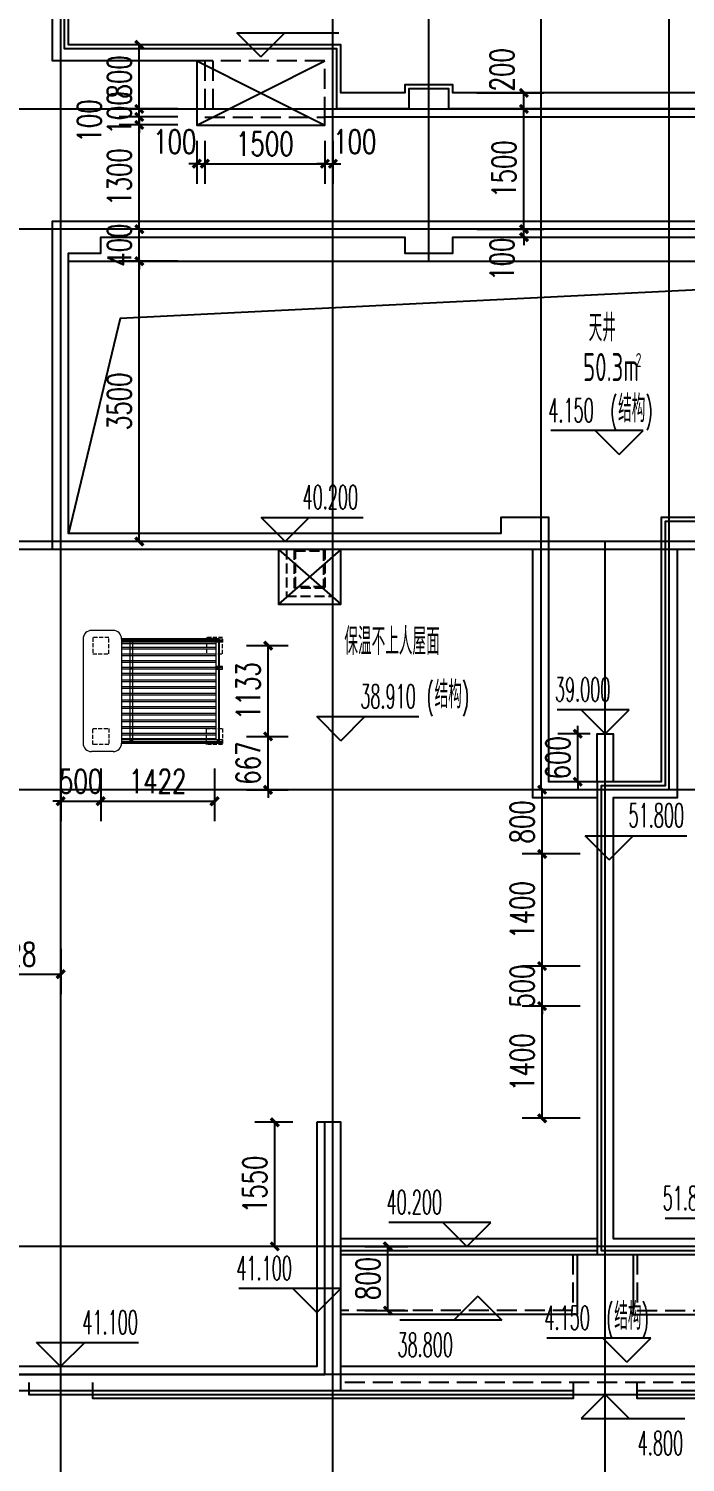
# Model space of a CAD drawing. Extents: x -59851 to 653804, y -249523 to 437614.
# Drawn here: x -41591 to -33388, y -231289 to -213392 of the extents above; entities that cross this region are included whole.
import ezdxf

# ---------------------------------------------------------------- set-up
doc = ezdxf.new("R2010")
doc.units = 0
doc.header["$LTSCALE"] = 1000
doc.header["$MEASUREMENT"] = 0
doc.linetypes.add('DASH', pattern=[0.35, 0.25, -0.1])
for name, color, linetype in [('A-ROOF', 7, 'Continuous'), ('A-外装饰线脚', 7, 'Continuous'), ('A-洞口', 105, 'Continuous'), ('A-烟气道', 105, 'Continuous'), ('A-第三道尺寸线', 105, 'Continuous'), ('DIM_ELEV', 3, 'Continuous'), ('DOTE', 16, 'Continuous'), ('PUB_TEXT', 7, 'Continuous'), ('ys', 154, 'Continuous'), ('太阳能', 252, 'Continuous')]:
    doc.layers.add(name, color=color, linetype=linetype)
doc.styles.add('_TCH_DIM', font='SIMPLEX.shx', dxfattribs={"width": 0.7, "bigfont": 'GBCBIG.shx'})
doc.styles.add('_TCH_DIM_T3', font='SIMPLEX.shx', dxfattribs={"width": 0.705882, "bigfont": 'GBCBIG.shx'})
doc.styles.get("Standard").update_dxf_attribs({"font": 'gbenor.shx', "width": 0.7, "bigfont": 'gbcbig.shx'})
doc.dimstyles.new('_TCH_ARCH&&100', dxfattribs={"dimtxt": 297.5, "dimasz": 100, "dimexe": 250, "dimexo": 300, "dimgap": 100, "dimtad": 1, "dimdec": 0, "dimzin": 0, "dimdsep": 46, "dimtxsty": '_TCH_DIM_T3', "dimblk": 'ARCHTICK', "dimcen": 0.09, "dimclrt": 7, "dimazin": 2, "dimtfac": 1, "dimtdec": 0, "dimtix": 1, "dimtmove": 2, "dimatfit": 3, "dimfxl": 0, "dimtolj": 1, "dimtzin": 0, "dimarcsym": 0})

# ---------------------------------------------------------------- blocks, each defined once
blk = doc.blocks.new('no2wuding0329')
at = {"layer": 'A-ROOF'}
for points in [[(-25564, 24698), (-29214, 24698), (-29214, 24898), (-29814, 24898), (-29814, 21598), (-30614, 21598), (-30614, 15698), (-27214, 15698)], [(-25564, 24648), (-29264, 24648), (-29264, 24848), (-29764, 24848), (-29764, 21548), (-30564, 21548), (-30564, 15748), (-27214, 15748)], [(-25564, 24498), (-29464, 24498), (-29614, 24498), (-29614, 21398), (-30414, 21398), (-30414, 15898), (-27214, 15898)], [(-30164, 15698), (-30164, 14948), (-27214, 14948)]]:
    blk.add_lwpolyline(points, dxfattribs=at)
at = {"layer": 'A-ROOF', "linetype": 'DASH'}
blk.add_lwpolyline([(-30114, 15698), (-30114, 14998), (-27214, 14998)], dxfattribs=at)
at = {"layer": 'A-烟气道'}
for points in [[(-27214, 24498), (-27214, 23818), (-26434, 23818), (-26434, 24498)], [(-27214, 24498), (-26434, 23818)], [(-26434, 24498), (-27214, 23818)]]:
    blk.add_lwpolyline(points, dxfattribs=at)
at = {"layer": 'A-烟气道', "linetype": 'DASH', "ltscale": 0.5}
for points in [[(-27114, 24498), (-27114, 23918), (-26534, 23918), (-26534, 24498)], [(-27014, 24498), (-27014, 24018), (-26634, 24018), (-26634, 24498)]]:
    blk.add_lwpolyline(points, dxfattribs=at)
at = {"layer": 'DIM_ELEV'}
for p, q in [((-27509, 24848), (-28783, 24848)), ((-27809, 24548), (-28109, 24848)), ((-27809, 24548), (-27509, 24848)), ((-30464, 20626), (-30764, 20926)), ((-30764, 20926), (-29490, 20926)), ((-30464, 20626), (-30164, 20926)), ((-27749, 19278), (-28049, 19578)), ((-28049, 19578), (-26775, 19578)), ((-27749, 19278), (-27449, 19578)), ((-28489, 16148), (-29763, 16148)), ((-28789, 15848), (-29089, 16148)), ((-28789, 15848), (-28489, 16148)), ((-28057, 15339), (-29331, 15339)), ((-28357, 15039), (-28657, 15339)), ((-28357, 15039), (-28057, 15339))]:
    blk.add_line(p, q, dxfattribs=at)
at = {"layer": 'PUB_TEXT', "style": '_TCH_DIM'}
for s, height, width, p in [('51.800', 297.5, 0.494118, (-28813, 24953)), ('51.800', 297.5, 0.494118, (-30220, 21031)), ('结构', 337.6, 0.7, (-26577, 19683)), ('50.510', 297.5, 0.494118, (-27505, 19683)), ('(', 298, 0.494118, (-26675, 19683)), (')', 298, 0.494118, (-26233, 19683)), ('51.800', 297.5, 0.494118, (-29793, 16253)), ('50.400', 297.5, 0.494118, (-29361, 15444))]:
    blk.add_text(s, height=height, dxfattribs=dict(at, width=width)).set_placement(p)
at = {"layer": 'PUB_TEXT', "width": 0.7}
blk.add_text('保温不上人屋面', height=337.6, dxfattribs=at).set_placement((-27704, 20349))
blk = doc.blocks.new('no1wuding0329')
at = {"layer": 'A-ROOF'}
for points in [[(-22514, 89598), (-32414, 89598), (-32414, 89698), (-33014, 89698), (-33014, 89598), (-33814, 89598), (-33814, 90198), (-37214, 90198), (-37214, 96098), (-40014, 96098), (-40014, 96198), (-44214, 96198), (-44214, 75098), (-40814, 75098)], [(-22514, 89398), (-32464, 89398), (-32464, 89648), (-32964, 89648), (-32964, 89398), (-33864, 89398), (-33864, 90148), (-37264, 90148), (-37264, 96048), (-40064, 96048), (-40064, 96148), (-44164, 96148), (-44164, 75148), (-40814, 75148)], [(-35614, 89998), (-37414, 89998), (-37414, 95898), (-40214, 95898), (-40214, 95998), (-44014, 95998), (-44014, 75298), (-40814, 75298)], [(-35614, 89998), (-35614, 89198), (-34014, 89198), (-34014, 89298)], [(-22514, 89298), (-32664, 89298), (-32764, 89298), (-34014, 89298)], [(-30614, 80798), (-31414, 80798), (-31414, 83898), (-31614, 83898), (-31614, 83898), (-37414, 83898), (-37414, 87998), (-37014, 87998), (-37014, 87998), (-32814, 87998), (-32814, 87998), (-32614, 87998), (-32614, 87998), (-22514, 87998)], [(-30614, 80998), (-31214, 80998), (-31214, 84298), (-31814, 84298), (-31814, 84098), (-37214, 84098), (-37214, 87598), (-36814, 87598), (-36814, 87798), (-33014, 87798), (-33014, 87598), (-32414, 87598), (-32414, 87798), (-22514, 87798), (-22514, 87798)], [(-37214, 87498), (-22114, 87498)], [(-40614, 76748), (-40614, 73598), (-34014, 73598), (-34014, 76748)], [(-33814, 75298), (-30614, 75298)], [(-33814, 75148), (-30614, 75148)], [(-33814, 75098), (-30614, 75098)], [(-30864, 75098), (-30864, 74348), (-33814, 74348)]]:
    blk.add_lwpolyline(points, dxfattribs=at)
at = {"layer": 'A-ROOF', "linetype": 'DASH'}
for points in [[(-34014, 89298), (-34014, 89998), (-35614, 89998)], [(-35514, 89998), (-35514, 89298), (-34014, 89298)], [(-35414, 89998), (-35414, 89398), (-34014, 89398)], [(-30914, 75098), (-30914, 74398), (-33814, 74398)]]:
    blk.add_lwpolyline(points, dxfattribs=at)
at = {"layer": 'A-ROOF'}
blk.add_lwpolyline([(-34114, 76748), (-34114, 73698), (-40514, 73698), (-40514, 76748), (-40814, 76748), (-40814, 73398), (-33814, 73398), (-33814, 76748)], close=True, dxfattribs=at)
at = {"layer": 'A-洞口'}
blk.add_lwpolyline([(-22114, 87498), (-36570, 86784), (-37214, 84098)], dxfattribs=at)
at = {"layer": 'A-烟气道'}
for points in [[(-34594, 83898), (-34594, 83218), (-33814, 83218), (-33814, 83898)], [(-34594, 83898), (-33814, 83218)], [(-33814, 83898), (-34594, 83218)]]:
    blk.add_lwpolyline(points, dxfattribs=at)
at = {"layer": 'A-烟气道', "linetype": 'DASH', "ltscale": 0.5}
blk.add_lwpolyline([(-34494, 83898), (-34494, 83318), (-33914, 83318), (-33914, 83898)], dxfattribs=at)
for points in [[(-34394, 83898), (-34014, 83898), (-34014, 83418), (-34394, 83418)], [(-34379, 83883), (-34029, 83883), (-34029, 83433), (-34379, 83433)]]:
    blk.add_lwpolyline(points, close=True, dxfattribs=at)
at = {"layer": 'DIM_ELEV'}
for p, q in [((-34814, 90048), (-35114, 90348)), ((-35114, 90348), (-33840, 90348)), ((-34814, 90048), (-34514, 90348)), ((-30038, 85383), (-31192, 85383)), ((-30338, 85083), (-30638, 85383)), ((-30338, 85083), (-30038, 85383)), ((-34508, 83998), (-34808, 84298)), ((-34808, 84298), (-33534, 84298)), ((-34508, 83998), (-34208, 84298)), ((-33815, 81512), (-34115, 81812)), ((-34115, 81812), (-32841, 81812)), ((-33815, 81512), (-33515, 81812)), ((-30214, 81898), (-31110, 81898)), ((-30514, 81598), (-30814, 81898)), ((-30514, 81598), (-30214, 81898)), ((-31939, 75498), (-33213, 75498)), ((-32239, 75198), (-32539, 75498)), ((-32239, 75198), (-31939, 75498)), ((-33814, 74674), (-35088, 74674)), ((-34114, 74374), (-34414, 74674)), ((-34114, 74374), (-33814, 74674)), ((-32103, 74576), (-32403, 74276)), ((-32103, 74576), (-31803, 74276)), ((-31803, 74276), (-33077, 74276)), ((-37314, 73698), (-37614, 73998)), ((-37614, 73998), (-36340, 73998)), ((-37314, 73698), (-37014, 73998))]:
    blk.add_line(p, q, dxfattribs=at)
at = {"layer": 'ys'}
for points in [[(-35614, 89998), (-34014, 89198)], [(-35614, 89198), (-34014, 89998)]]:
    blk.add_lwpolyline(points, dxfattribs=at)
at = {"layer": 'PUB_TEXT', "width": 0.7}
for s, height, p in [('天井', 337.6, (-30718, 86497)), ('50.3m', 350, (-30789, 86001)), ('2', 175, (-30130, 86176)), ('保温不上人屋面', 337.6, (-33770, 82583))]:
    blk.add_text(s, height=height, dxfattribs=at).set_placement(p)
at = {"layer": 'PUB_TEXT', "style": '_TCH_DIM'}
for s, height, width, p in [('4.150', 297.5, 0.494118, (-31222, 85488)), ('(', 298, 0.494118, (-30448, 85488)), ('结构', 337.6, 0.7, (-30350, 85488)), (')', 298, 0.494118, (-30006, 85488)), ('40.200', 297.5, 0.494118, (-34292, 84403)), ('38.910', 297.5, 0.494118, (-33571, 81917)), ('(', 298, 0.494118, (-32741, 81917)), ('结构', 337.6, 0.7, (-32643, 81917)), (')', 298, 0.494118, (-32299, 81917)), ('39.000', 297.5, 0.494118, (-31140, 82003)), ('40.200', 297.5, 0.494118, (-33243, 75603)), ('41.100', 297.5, 0.494118, (-35118, 74779)), ('41.100', 297.5, 0.494118, (-37042, 74103)), ('38.800', 297.5, 0.494118, (-33107, 73821))]:
    blk.add_text(s, height=height, dxfattribs=dict(at, width=width)).set_placement(p)
blk = doc.blocks.new('roofzhouxian')
at = {"layer": 'DOTE'}
for p, q in [((-41192, -309503), (-41192, -279124)), ((-37792, -309503), (-37792, -279124)), ((-36592, -291695), (-36592, -279124)), ((-35192, -298295), (-35192, -279124)), ((-33592, -298295), (-33592, -279124)), ((11694, -289795), (-49367, -289795)), ((-23892, -291295), (-49367, -291295)), ((-7192, -295195), (-49367, -295195)), ((11694, -295295), (-49367, -295295)), ((-34392, -309503), (-34392, -295195)), ((11694, -298295), (-49367, -298295)), ((11694, -303995), (-49367, -303995)), ((11694, -305595), (-49367, -305595))]:
    blk.add_line(p, q, dxfattribs=at)
blk = doc.blocks.new('A$C325959D2')
at = {"layer": '太阳能', "lineweight": 9}
for p, q in [((267, 1368), (267, 1635)), ((1673, 1742), (374, 1742)), ((1780, 1368), (1780, 1635)), ((1673, 1261), (374, 1261)), ((374, 0), (374, 1261)), ((394, 1261), (394, 0)), ((413, 0), (413, 1261)), ((431, 1261), (431, 78)), ((476, 1261), (476, 78)), ((497, 1261), (497, 78)), ((559, 1261), (559, 78)), ((580, 1261), (580, 78)), ((642, 1261), (642, 78)), ((664, 1261), (664, 78)), ((726, 1261), (726, 78)), ((747, 1261), (747, 78)), ((809, 1261), (809, 78)), ((830, 1261), (830, 78)), ((892, 1261), (892, 78)), ((914, 1261), (914, 78)), ((976, 1261), (976, 78)), ((997, 1261), (997, 78)), ((1059, 1261), (1059, 78)), ((1080, 1261), (1080, 78)), ((1142, 1261), (1142, 78)), ((1164, 1261), (1164, 78)), ((1226, 1261), (1226, 78)), ((1247, 1261), (1247, 78)), ((1301, 1261), (1301, 78)), ((1322, 1261), (1322, 78)), ((1384, 1261), (1384, 78)), ((1406, 1261), (1406, 78)), ((1467, 1261), (1467, 78)), ((1489, 1261), (1489, 78)), ((1551, 1261), (1551, 78)), ((1572, 1261), (1572, 78)), ((1616, 1261), (1616, 78)), ((1634, 0), (1634, 1261)), ((1653, 1261), (1653, 0)), ((1673, 0), (1673, 1261)), ((374, 1156), (1673, 1156)), ((374, 1120), (1673, 1120)), ((379, 1139), (409, 1139)), ((1297, 1139), (1327, 1139)), ((1668, 1139), (1638, 1139)), ((374, 0), (413, 0)), ((379, 59), (409, 59)), ((413, 78), (1673, 78)), ((413, 42), (1673, 42)), ((1292, 0), (1292, 78)), ((1292, 0), (1331, 0)), ((1297, 59), (1327, 59)), ((1312, 0), (1312, 78)), ((1331, 0), (1331, 78)), ((1673, 0), (1634, 0)), ((1668, 59), (1638, 59))]:
    blk.add_line(p, q, dxfattribs=at)
at = {"layer": '太阳能'}
for p, q in [((374, 42), (374, 1261)), ((1673, 42), (1673, 1261)), ((374, 42), (1673, 42))]:
    blk.add_line(p, q, dxfattribs=at)
at = {"layer": '太阳能', "color": 9, "linetype": 'DASH', "lineweight": 9, "ltscale": 0.2}
for points in [[(557, 1422), (357, 1422), (357, 1622), (557, 1622)], [(1490, 1422), (1690, 1422), (1690, 1622), (1490, 1622)], [(557, 0), (357, 0), (357, 200), (557, 200)], [(1490, 0), (1690, 0), (1690, 200), (1490, 200)]]:
    blk.add_lwpolyline(points, close=True, dxfattribs=at)
at = {"layer": '太阳能', "lineweight": 9}
for centre in [(394, 1139), (1312, 1139), (1653, 1139), (394, 59), (1312, 59), (1653, 59)]:
    blk.add_circle(centre, 8.68, dxfattribs=at)
for centre, start, end in [((374, 1635), 90, 180), ((1673, 1635), 360, 90), ((374, 1368), 180, 270), ((1673, 1368), 270, 360)]:
    blk.add_arc(centre, 107, start, end, dxfattribs=at)
blk = doc.blocks.new('_ArchTick')
at = {"color": 0, "linetype": 'ByBlock', "const_width": 0.4}
blk.add_lwpolyline([(-0.5, -0.5), (0.5, 0.5)], dxfattribs=at)
blk = doc.blocks.new('*D1010')
at = {"layer": 'A-第三道尺寸线', "color": 0, "lineweight": -2, "transparency": 16777216}
for p, q in [((-38869, -221094), (-38350, -221094)), ((-38600, -222227), (-38600, -221094)), ((-38869, -222227), (-38350, -222227))]:
    blk.add_line(p, q, dxfattribs=at)
at = {"layer": 'Defpoints', "color": 0, "transparency": 16777216}
for p in [(-39169, -221094), (-38600, -221094), (-39169, -222227)]:
    blk.add_point(p, dxfattribs=at)
at = {"layer": 'A-第三道尺寸线', "color": 0, "lineweight": -2, "transparency": 16777216, "xscale": 100, "yscale": 100, "zscale": 100}
for p, rotation in [((-38600, -221094), 90), ((-38600, -222227), 270)]:
    blk.add_blockref('_ArchTick', p, dxfattribs=dict(at, rotation=rotation))
at = {"layer": 'A-第三道尺寸线', "color": 7, "transparency": 16777216, "insert": (-38849, -221661), "char_height": 297.5, "attachment_point": 5, "rotation": 90, "style": '_TCH_DIM_T3'}
blk.add_mtext('\\A1;1133', dxfattribs=at)
blk = doc.blocks.new('*D1011')
at = {"layer": 'A-第三道尺寸线', "color": 0, "lineweight": -2, "transparency": 16777216}
for p, q in [((-38869, -222227), (-38350, -222227)), ((-38600, -222227), (-38600, -222127)), ((-38600, -222894), (-38600, -222227)), ((-38869, -222894), (-38350, -222894)), ((-38600, -222894), (-38600, -222994))]:
    blk.add_line(p, q, dxfattribs=at)
at = {"layer": 'Defpoints', "color": 0, "transparency": 16777216}
for p in [(-39169, -222227), (-38600, -222227), (-39169, -222894)]:
    blk.add_point(p, dxfattribs=at)
at = {"layer": 'A-第三道尺寸线', "color": 0, "lineweight": -2, "transparency": 16777216, "xscale": 100, "yscale": 100, "zscale": 100}
for p, rotation in [((-38600, -222227), 270), ((-38600, -222894), 90)]:
    blk.add_blockref('_ArchTick', p, dxfattribs=dict(at, rotation=rotation))
at = {"layer": 'A-第三道尺寸线', "color": 7, "transparency": 16777216, "insert": (-38849, -222561), "char_height": 297.5, "attachment_point": 5, "rotation": 90, "style": '_TCH_DIM_T3'}
blk.add_mtext('\\A1;667', dxfattribs=at)
blk = doc.blocks.new('*D1012')
at = {"layer": 'A-第三道尺寸线', "color": 0, "lineweight": -2, "transparency": 16777216}
for p, q in [((-41191, -222627), (-41191, -223286)), ((-40691, -222627), (-40691, -223286)), ((-41191, -223036), (-41291, -223036)), ((-41191, -223036), (-40691, -223036)), ((-40691, -223036), (-40591, -223036))]:
    blk.add_line(p, q, dxfattribs=at)
at = {"layer": 'Defpoints', "color": 0, "transparency": 16777216}
for p in [(-41191, -222327), (-40691, -222327), (-40691, -223036)]:
    blk.add_point(p, dxfattribs=at)
at = {"layer": 'A-第三道尺寸线', "color": 0, "lineweight": -2, "transparency": 16777216, "xscale": 100, "yscale": 100, "zscale": 100}
blk.add_blockref('_ArchTick', (-41191, -223036), dxfattribs=at)
at = {"layer": 'A-第三道尺寸线', "color": 0, "lineweight": -2, "transparency": 16777216, "xscale": 100, "yscale": 100, "zscale": 100, "rotation": 180}
blk.add_blockref('_ArchTick', (-40691, -223036), dxfattribs=at)
at = {"layer": 'A-第三道尺寸线', "color": 7, "transparency": 16777216, "insert": (-40941, -222787), "char_height": 297.5, "attachment_point": 5, "style": '_TCH_DIM_T3'}
blk.add_mtext('\\A1;500', dxfattribs=at)
blk = doc.blocks.new('*D1013')
at = {"layer": 'A-第三道尺寸线', "color": 0, "lineweight": -2, "transparency": 16777216}
for p, q in [((-40691, -222627), (-40691, -223286)), ((-39269, -222627), (-39269, -223286)), ((-40691, -223036), (-39269, -223036))]:
    blk.add_line(p, q, dxfattribs=at)
at = {"layer": 'Defpoints', "color": 0, "transparency": 16777216}
for p in [(-40691, -222327), (-39269, -222327), (-39269, -223036)]:
    blk.add_point(p, dxfattribs=at)
at = {"layer": 'A-第三道尺寸线', "color": 0, "lineweight": -2, "transparency": 16777216, "xscale": 100, "yscale": 100, "zscale": 100, "rotation": 180}
blk.add_blockref('_ArchTick', (-40691, -223036), dxfattribs=at)
at = {"layer": 'A-第三道尺寸线', "color": 0, "lineweight": -2, "transparency": 16777216, "xscale": 100, "yscale": 100, "zscale": 100}
blk.add_blockref('_ArchTick', (-39269, -223036), dxfattribs=at)
at = {"layer": 'A-第三道尺寸线', "color": 7, "transparency": 16777216, "insert": (-39980, -222787), "char_height": 297.5, "attachment_point": 5, "style": '_TCH_DIM_T3'}
blk.add_mtext('\\A1;1422', dxfattribs=at)
blk = doc.blocks.new('*D1018')
at = {"layer": 'A-第三道尺寸线', "color": 0, "lineweight": -2, "transparency": 16777216}
for p, q in [((-42519, -224877), (-42519, -225446)), ((-41191, -224877), (-41191, -225446)), ((-42519, -225196), (-41191, -225196))]:
    blk.add_line(p, q, dxfattribs=at)
at = {"layer": 'Defpoints', "color": 0, "transparency": 16777216}
for p in [(-42519, -224577), (-41191, -224577), (-41191, -225196)]:
    blk.add_point(p, dxfattribs=at)
at = {"layer": 'A-第三道尺寸线', "color": 0, "lineweight": -2, "transparency": 16777216, "xscale": 100, "yscale": 100, "zscale": 100, "rotation": 180}
blk.add_blockref('_ArchTick', (-42519, -225196), dxfattribs=at)
at = {"layer": 'A-第三道尺寸线', "color": 0, "lineweight": -2, "transparency": 16777216, "xscale": 100, "yscale": 100, "zscale": 100}
blk.add_blockref('_ArchTick', (-41191, -225196), dxfattribs=at)
at = {"layer": 'A-第三道尺寸线', "color": 7, "transparency": 16777216, "insert": (-41855, -224947), "char_height": 297.5, "attachment_point": 5, "style": '_TCH_DIM_T3'}
blk.add_mtext('\\A1;1328', dxfattribs=at)
blk = doc.blocks.new('*D1284')
at = {"layer": 'A-第三道尺寸线', "color": 0, "lineweight": -2, "transparency": 16777216}
for p, q in [((-39491, -214794), (-39491, -215328)), ((-39391, -214794), (-39391, -215328)), ((-39491, -215078), (-39591, -215078)), ((-39491, -215078), (-39391, -215078)), ((-39391, -215078), (-39291, -215078))]:
    blk.add_line(p, q, dxfattribs=at)
at = {"layer": 'Defpoints', "color": 0, "transparency": 16777216}
for p in [(-39491, -214494), (-39391, -214494), (-39391, -215078)]:
    blk.add_point(p, dxfattribs=at)
at = {"layer": 'A-第三道尺寸线', "color": 0, "lineweight": -2, "transparency": 16777216, "xscale": 100, "yscale": 100, "zscale": 100}
blk.add_blockref('_ArchTick', (-39491, -215078), dxfattribs=at)
at = {"layer": 'A-第三道尺寸线', "color": 0, "lineweight": -2, "transparency": 16777216, "xscale": 100, "yscale": 100, "zscale": 100, "rotation": 180}
blk.add_blockref('_ArchTick', (-39391, -215078), dxfattribs=at)
at = {"layer": 'A-第三道尺寸线', "color": 7, "transparency": 16777216, "insert": (-39766, -214803), "char_height": 297.5, "attachment_point": 5, "style": '_TCH_DIM_T3'}
blk.add_mtext('\\A1;100', dxfattribs=at)
blk = doc.blocks.new('*D1285')
at = {"layer": 'A-第三道尺寸线', "color": 0, "lineweight": -2, "transparency": 16777216}
for p, q in [((-39391, -214794), (-39391, -215328)), ((-37891, -214794), (-37891, -215328)), ((-39391, -215078), (-37891, -215078))]:
    blk.add_line(p, q, dxfattribs=at)
at = {"layer": 'Defpoints', "color": 0, "transparency": 16777216}
for p in [(-39391, -214494), (-37891, -214494), (-37891, -215078)]:
    blk.add_point(p, dxfattribs=at)
at = {"layer": 'A-第三道尺寸线', "color": 0, "lineweight": -2, "transparency": 16777216, "xscale": 100, "yscale": 100, "zscale": 100, "rotation": 180}
blk.add_blockref('_ArchTick', (-39391, -215078), dxfattribs=at)
at = {"layer": 'A-第三道尺寸线', "color": 0, "lineweight": -2, "transparency": 16777216, "xscale": 100, "yscale": 100, "zscale": 100}
blk.add_blockref('_ArchTick', (-37891, -215078), dxfattribs=at)
at = {"layer": 'A-第三道尺寸线', "color": 7, "transparency": 16777216, "insert": (-38641, -214829), "char_height": 297.5, "attachment_point": 5, "style": '_TCH_DIM_T3'}
blk.add_mtext('\\A1;1500', dxfattribs=at)
blk = doc.blocks.new('*D1286')
at = {"layer": 'A-第三道尺寸线', "color": 0, "lineweight": -2, "transparency": 16777216}
for p, q in [((-37891, -214794), (-37891, -215328)), ((-37791, -214794), (-37791, -215328)), ((-37891, -215078), (-37991, -215078)), ((-37891, -215078), (-37791, -215078)), ((-37791, -215078), (-37691, -215078))]:
    blk.add_line(p, q, dxfattribs=at)
at = {"layer": 'Defpoints', "color": 0, "transparency": 16777216}
for p in [(-37891, -214494), (-37791, -214494), (-37791, -215078)]:
    blk.add_point(p, dxfattribs=at)
at = {"layer": 'A-第三道尺寸线', "color": 0, "lineweight": -2, "transparency": 16777216, "xscale": 100, "yscale": 100, "zscale": 100}
blk.add_blockref('_ArchTick', (-37891, -215078), dxfattribs=at)
at = {"layer": 'A-第三道尺寸线', "color": 0, "lineweight": -2, "transparency": 16777216, "xscale": 100, "yscale": 100, "zscale": 100, "rotation": 180}
blk.add_blockref('_ArchTick', (-37791, -215078), dxfattribs=at)
at = {"layer": 'A-第三道尺寸线', "color": 7, "transparency": 16777216, "insert": (-37516, -214803), "char_height": 297.5, "attachment_point": 5, "style": '_TCH_DIM_T3'}
blk.add_mtext('\\A1;100', dxfattribs=at)
blk = doc.blocks.new('*D1295')
at = {"layer": 'A-第三道尺寸线', "color": 0, "lineweight": -2, "transparency": 16777216}
for p, q in [((-37391, -228594), (-36854, -228594)), ((-37104, -229394), (-37104, -228594)), ((-37391, -229394), (-36854, -229394))]:
    blk.add_line(p, q, dxfattribs=at)
at = {"layer": 'Defpoints', "color": 0, "transparency": 16777216}
for p in [(-37691, -228594), (-37104, -228594), (-37691, -229394)]:
    blk.add_point(p, dxfattribs=at)
at = {"layer": 'A-第三道尺寸线', "color": 0, "lineweight": -2, "transparency": 16777216, "xscale": 100, "yscale": 100, "zscale": 100}
for p, rotation in [((-37104, -228594), 90), ((-37104, -229394), 270)]:
    blk.add_blockref('_ArchTick', p, dxfattribs=dict(at, rotation=rotation))
at = {"layer": 'A-第三道尺寸线', "color": 7, "transparency": 16777216, "insert": (-37353, -228994), "char_height": 297.5, "attachment_point": 5, "rotation": 90, "style": '_TCH_DIM_T3'}
blk.add_mtext('\\A1;800', dxfattribs=at)
blk = doc.blocks.new('*D1305')
at = {"layer": 'A-第三道尺寸线', "color": 0, "lineweight": -2, "transparency": 16777216}
for p, q in [((-34731, -222194), (-34731, -222094)), ((-34576, -222194), (-34981, -222194)), ((-34731, -222794), (-34731, -222194)), ((-34576, -222794), (-34981, -222794)), ((-34731, -222794), (-34731, -222894))]:
    blk.add_line(p, q, dxfattribs=at)
at = {"layer": 'Defpoints', "color": 0, "transparency": 16777216}
for p in [(-34731, -222194), (-34276, -222194), (-34276, -222794)]:
    blk.add_point(p, dxfattribs=at)
at = {"layer": 'A-第三道尺寸线', "color": 0, "lineweight": -2, "transparency": 16777216, "xscale": 100, "yscale": 100, "zscale": 100}
for p, rotation in [((-34731, -222194), 270), ((-34731, -222794), 90)]:
    blk.add_blockref('_ArchTick', p, dxfattribs=dict(at, rotation=rotation))
at = {"layer": 'A-第三道尺寸线', "color": 7, "transparency": 16777216, "insert": (-34980, -222494), "char_height": 297.5, "attachment_point": 5, "rotation": 90, "style": '_TCH_DIM_T3'}
blk.add_mtext('\\A1;600', dxfattribs=at)
blk = doc.blocks.new('*D1307')
at = {"layer": 'A-第三道尺寸线', "color": 0, "lineweight": -2, "transparency": 16777216}
for p, q in [((-35991, -214194), (-35154, -214194)), ((-35404, -214394), (-35404, -214194)), ((-35991, -214394), (-35154, -214394))]:
    blk.add_line(p, q, dxfattribs=at)
at = {"layer": 'Defpoints', "color": 0, "transparency": 16777216}
for p in [(-36291, -214194), (-35404, -214194), (-36291, -214394)]:
    blk.add_point(p, dxfattribs=at)
at = {"layer": 'A-第三道尺寸线', "color": 0, "lineweight": -2, "transparency": 16777216, "xscale": 100, "yscale": 100, "zscale": 100}
for p, rotation in [((-35404, -214194), 90), ((-35404, -214394), 270)]:
    blk.add_blockref('_ArchTick', p, dxfattribs=dict(at, rotation=rotation))
at = {"layer": 'A-第三道尺寸线', "color": 7, "transparency": 16777216, "insert": (-35679, -213905), "char_height": 297.5, "attachment_point": 5, "rotation": 90, "style": '_TCH_DIM_T3'}
blk.add_mtext('\\A1;200', dxfattribs=at)
blk = doc.blocks.new('*D1308')
at = {"layer": 'A-第三道尺寸线', "color": 0, "lineweight": -2, "transparency": 16777216}
for p, q in [((-35991, -214394), (-35154, -214394)), ((-35404, -215894), (-35404, -214394)), ((-35991, -215894), (-35154, -215894))]:
    blk.add_line(p, q, dxfattribs=at)
at = {"layer": 'Defpoints', "color": 0, "transparency": 16777216}
for p in [(-36291, -214394), (-35404, -214394), (-36291, -215894)]:
    blk.add_point(p, dxfattribs=at)
at = {"layer": 'A-第三道尺寸线', "color": 0, "lineweight": -2, "transparency": 16777216, "xscale": 100, "yscale": 100, "zscale": 100}
for p, rotation in [((-35404, -214394), 90), ((-35404, -215894), 270)]:
    blk.add_blockref('_ArchTick', p, dxfattribs=dict(at, rotation=rotation))
at = {"layer": 'A-第三道尺寸线', "color": 7, "transparency": 16777216, "insert": (-35653, -215144), "char_height": 297.5, "attachment_point": 5, "rotation": 90, "style": '_TCH_DIM_T3'}
blk.add_mtext('\\A1;1500', dxfattribs=at)
blk = doc.blocks.new('*D1309')
at = {"layer": 'A-第三道尺寸线', "color": 0, "lineweight": -2, "transparency": 16777216}
for p, q in [((-35404, -215894), (-35404, -215794)), ((-35991, -215894), (-35154, -215894)), ((-35991, -215994), (-35154, -215994)), ((-35404, -215994), (-35404, -215894)), ((-35404, -215994), (-35404, -216094))]:
    blk.add_line(p, q, dxfattribs=at)
at = {"layer": 'Defpoints', "color": 0, "transparency": 16777216}
for p in [(-36291, -215894), (-36291, -215994), (-35404, -215894)]:
    blk.add_point(p, dxfattribs=at)
at = {"layer": 'A-第三道尺寸线', "color": 0, "lineweight": -2, "transparency": 16777216, "xscale": 100, "yscale": 100, "zscale": 100}
for p, rotation in [((-35404, -215894), 270), ((-35404, -215994), 90)]:
    blk.add_blockref('_ArchTick', p, dxfattribs=dict(at, rotation=rotation))
at = {"layer": 'A-第三道尺寸线', "color": 7, "transparency": 16777216, "insert": (-35679, -216269), "char_height": 297.5, "attachment_point": 5, "rotation": 90, "style": '_TCH_DIM_T3'}
blk.add_mtext('\\A1;100', dxfattribs=at)
blk = doc.blocks.new('*D1312')
at = {"layer": 'A-第三道尺寸线', "color": 0, "lineweight": -2, "transparency": 16777216}
for p, q in [((-39728, -213594), (-40459, -213594)), ((-40209, -214394), (-40209, -213594)), ((-39728, -214394), (-40459, -214394))]:
    blk.add_line(p, q, dxfattribs=at)
at = {"layer": 'Defpoints', "color": 0, "transparency": 16777216}
for p in [(-40209, -213594), (-39428, -213594), (-39428, -214394)]:
    blk.add_point(p, dxfattribs=at)
at = {"layer": 'A-第三道尺寸线', "color": 0, "lineweight": -2, "transparency": 16777216, "xscale": 100, "yscale": 100, "zscale": 100}
for p, rotation in [((-40209, -213594), 90), ((-40209, -214394), 270)]:
    blk.add_blockref('_ArchTick', p, dxfattribs=dict(at, rotation=rotation))
at = {"layer": 'A-第三道尺寸线', "color": 7, "transparency": 16777216, "insert": (-40458, -213994), "char_height": 297.5, "attachment_point": 5, "rotation": 90, "style": '_TCH_DIM_T3'}
blk.add_mtext('\\A1;800', dxfattribs=at)
blk = doc.blocks.new('*D1313')
at = {"layer": 'A-第三道尺寸线', "color": 0, "lineweight": -2, "transparency": 16777216}
for p, q in [((-39728, -214394), (-40459, -214394)), ((-40209, -214394), (-40209, -214294)), ((-40209, -214494), (-40209, -214394)), ((-39728, -214494), (-40459, -214494)), ((-40209, -214494), (-40209, -214594))]:
    blk.add_line(p, q, dxfattribs=at)
at = {"layer": 'Defpoints', "color": 0, "transparency": 16777216}
for p in [(-40209, -214394), (-39428, -214394), (-39428, -214494)]:
    blk.add_point(p, dxfattribs=at)
at = {"layer": 'A-第三道尺寸线', "color": 0, "lineweight": -2, "transparency": 16777216, "xscale": 100, "yscale": 100, "zscale": 100}
for p, rotation in [((-40209, -214394), 270), ((-40209, -214494), 90)]:
    blk.add_blockref('_ArchTick', p, dxfattribs=dict(at, rotation=rotation))
at = {"layer": 'A-第三道尺寸线', "color": 7, "transparency": 16777216, "insert": (-40458, -214444), "char_height": 297.5, "attachment_point": 5, "rotation": 90, "style": '_TCH_DIM_T3'}
blk.add_mtext('\\A1;100', dxfattribs=at)
blk = doc.blocks.new('*D1314')
at = {"layer": 'A-第三道尺寸线', "color": 0, "lineweight": -2, "transparency": 16777216}
for p, q in [((-40209, -214494), (-40209, -214394)), ((-39728, -214494), (-40459, -214494)), ((-40209, -214594), (-40209, -214494)), ((-39728, -214594), (-40459, -214594)), ((-40209, -214594), (-40209, -214694))]:
    blk.add_line(p, q, dxfattribs=at)
at = {"layer": 'Defpoints', "color": 0, "transparency": 16777216}
for p in [(-40209, -214494), (-39428, -214494), (-39428, -214594)]:
    blk.add_point(p, dxfattribs=at)
at = {"layer": 'A-第三道尺寸线', "color": 0, "lineweight": -2, "transparency": 16777216, "xscale": 100, "yscale": 100, "zscale": 100}
for p, rotation in [((-40209, -214494), 270), ((-40209, -214594), 90)]:
    blk.add_blockref('_ArchTick', p, dxfattribs=dict(at, rotation=rotation))
at = {"layer": 'A-第三道尺寸线', "color": 7, "transparency": 16777216, "insert": (-40834, -214544), "char_height": 297.5, "attachment_point": 5, "rotation": 90, "style": '_TCH_DIM_T3'}
blk.add_mtext('\\A1;100', dxfattribs=at)
blk = doc.blocks.new('*D1315')
at = {"layer": 'A-第三道尺寸线', "color": 0, "lineweight": -2, "transparency": 16777216}
for p, q in [((-39728, -214594), (-40459, -214594)), ((-40209, -215894), (-40209, -214594)), ((-39728, -215894), (-40459, -215894))]:
    blk.add_line(p, q, dxfattribs=at)
at = {"layer": 'Defpoints', "color": 0, "transparency": 16777216}
for p in [(-40209, -214594), (-39428, -214594), (-39428, -215894)]:
    blk.add_point(p, dxfattribs=at)
at = {"layer": 'A-第三道尺寸线', "color": 0, "lineweight": -2, "transparency": 16777216, "xscale": 100, "yscale": 100, "zscale": 100}
for p, rotation in [((-40209, -214594), 90), ((-40209, -215894), 270)]:
    blk.add_blockref('_ArchTick', p, dxfattribs=dict(at, rotation=rotation))
at = {"layer": 'A-第三道尺寸线', "color": 7, "transparency": 16777216, "insert": (-40458, -215244), "char_height": 297.5, "attachment_point": 5, "rotation": 90, "style": '_TCH_DIM_T3'}
blk.add_mtext('\\A1;1300', dxfattribs=at)
blk = doc.blocks.new('*D1316')
at = {"layer": 'A-第三道尺寸线', "color": 0, "lineweight": -2, "transparency": 16777216}
for p, q in [((-40209, -215894), (-40209, -215794)), ((-39728, -215894), (-40459, -215894)), ((-40209, -216294), (-40209, -215894)), ((-39728, -216294), (-40459, -216294)), ((-40209, -216294), (-40209, -216394))]:
    blk.add_line(p, q, dxfattribs=at)
at = {"layer": 'Defpoints', "color": 0, "transparency": 16777216}
for p in [(-40209, -215894), (-39428, -215894), (-39428, -216294)]:
    blk.add_point(p, dxfattribs=at)
at = {"layer": 'A-第三道尺寸线', "color": 0, "lineweight": -2, "transparency": 16777216, "xscale": 100, "yscale": 100, "zscale": 100}
for p, rotation in [((-40209, -215894), 270), ((-40209, -216294), 90)]:
    blk.add_blockref('_ArchTick', p, dxfattribs=dict(at, rotation=rotation))
at = {"layer": 'A-第三道尺寸线', "color": 7, "transparency": 16777216, "insert": (-40458, -216094), "char_height": 297.5, "attachment_point": 5, "rotation": 90, "style": '_TCH_DIM_T3'}
blk.add_mtext('\\A1;400', dxfattribs=at)
blk = doc.blocks.new('*D1317')
at = {"layer": 'A-第三道尺寸线', "color": 0, "lineweight": -2, "transparency": 16777216}
for p, q in [((-39728, -216294), (-40459, -216294)), ((-40209, -219794), (-40209, -216294)), ((-39728, -219794), (-40459, -219794))]:
    blk.add_line(p, q, dxfattribs=at)
at = {"layer": 'Defpoints', "color": 0, "transparency": 16777216}
for p in [(-40209, -216294), (-39428, -216294), (-39428, -219794)]:
    blk.add_point(p, dxfattribs=at)
at = {"layer": 'A-第三道尺寸线', "color": 0, "lineweight": -2, "transparency": 16777216, "xscale": 100, "yscale": 100, "zscale": 100}
for p, rotation in [((-40209, -216294), 90), ((-40209, -219794), 270)]:
    blk.add_blockref('_ArchTick', p, dxfattribs=dict(at, rotation=rotation))
at = {"layer": 'A-第三道尺寸线', "color": 7, "transparency": 16777216, "insert": (-40458, -218044), "char_height": 297.5, "attachment_point": 5, "rotation": 90, "style": '_TCH_DIM_T3'}
blk.add_mtext('\\A1;3500', dxfattribs=at)
blk = doc.blocks.new('*D1483')
at = {"layer": 'A-第三道尺寸线', "color": 0, "lineweight": -2, "transparency": 16777216}
for p, q in [((-38291, -227044), (-38766, -227044)), ((-38516, -228594), (-38516, -227044)), ((-38291, -228594), (-38766, -228594))]:
    blk.add_line(p, q, dxfattribs=at)
at = {"layer": 'Defpoints', "color": 0, "transparency": 16777216}
for p in [(-38516, -227044), (-37991, -227044), (-37991, -228594)]:
    blk.add_point(p, dxfattribs=at)
at = {"layer": 'A-第三道尺寸线', "color": 0, "lineweight": -2, "transparency": 16777216, "xscale": 100, "yscale": 100, "zscale": 100}
for p, rotation in [((-38516, -227044), 90), ((-38516, -228594), 270)]:
    blk.add_blockref('_ArchTick', p, dxfattribs=dict(at, rotation=rotation))
at = {"layer": 'A-第三道尺寸线', "color": 7, "transparency": 16777216, "insert": (-38765, -227819), "char_height": 297.5, "attachment_point": 5, "rotation": 90, "style": '_TCH_DIM_T3'}
blk.add_mtext('\\A1;1550', dxfattribs=at)
blk = doc.blocks.new('*D1509')
at = {"layer": 'A-第三道尺寸线', "color": 0, "lineweight": -2, "transparency": 16777216}
for p, q in [((-34702, -222894), (-35427, -222894)), ((-35177, -223694), (-35177, -222894)), ((-34702, -223694), (-35427, -223694))]:
    blk.add_line(p, q, dxfattribs=at)
at = {"layer": 'Defpoints', "color": 0, "transparency": 16777216}
for p in [(-35177, -222894), (-34402, -222894), (-34402, -223694)]:
    blk.add_point(p, dxfattribs=at)
at = {"layer": 'A-第三道尺寸线', "color": 0, "lineweight": -2, "transparency": 16777216, "xscale": 100, "yscale": 100, "zscale": 100}
for p, rotation in [((-35177, -222894), 90), ((-35177, -223694), 270)]:
    blk.add_blockref('_ArchTick', p, dxfattribs=dict(at, rotation=rotation))
at = {"layer": 'A-第三道尺寸线', "color": 7, "transparency": 16777216, "insert": (-35426, -223294), "char_height": 297.5, "attachment_point": 5, "rotation": 90, "style": '_TCH_DIM_T3'}
blk.add_mtext('\\A1;800', dxfattribs=at)
blk = doc.blocks.new('*D1510')
at = {"layer": 'A-第三道尺寸线', "color": 0, "lineweight": -2, "transparency": 16777216}
for p, q in [((-34702, -223694), (-35427, -223694)), ((-35177, -225094), (-35177, -223694)), ((-34702, -225094), (-35427, -225094))]:
    blk.add_line(p, q, dxfattribs=at)
at = {"layer": 'Defpoints', "color": 0, "transparency": 16777216}
for p in [(-35177, -223694), (-34402, -223694), (-34402, -225094)]:
    blk.add_point(p, dxfattribs=at)
at = {"layer": 'A-第三道尺寸线', "color": 0, "lineweight": -2, "transparency": 16777216, "xscale": 100, "yscale": 100, "zscale": 100}
for p, rotation in [((-35177, -223694), 90), ((-35177, -225094), 270)]:
    blk.add_blockref('_ArchTick', p, dxfattribs=dict(at, rotation=rotation))
at = {"layer": 'A-第三道尺寸线', "color": 7, "transparency": 16777216, "insert": (-35426, -224394), "char_height": 297.5, "attachment_point": 5, "rotation": 90, "style": '_TCH_DIM_T3'}
blk.add_mtext('\\A1;1400', dxfattribs=at)
blk = doc.blocks.new('*D1511')
at = {"layer": 'A-第三道尺寸线', "color": 0, "lineweight": -2, "transparency": 16777216}
for p, q in [((-34702, -225094), (-35427, -225094)), ((-35177, -225094), (-35177, -224994)), ((-35177, -225594), (-35177, -225094)), ((-34702, -225594), (-35427, -225594)), ((-35177, -225594), (-35177, -225694))]:
    blk.add_line(p, q, dxfattribs=at)
at = {"layer": 'Defpoints', "color": 0, "transparency": 16777216}
for p in [(-35177, -225094), (-34402, -225094), (-34402, -225594)]:
    blk.add_point(p, dxfattribs=at)
at = {"layer": 'A-第三道尺寸线', "color": 0, "lineweight": -2, "transparency": 16777216, "xscale": 100, "yscale": 100, "zscale": 100}
for p, rotation in [((-35177, -225094), 270), ((-35177, -225594), 90)]:
    blk.add_blockref('_ArchTick', p, dxfattribs=dict(at, rotation=rotation))
at = {"layer": 'A-第三道尺寸线', "color": 7, "transparency": 16777216, "insert": (-35426, -225344), "char_height": 297.5, "attachment_point": 5, "rotation": 90, "style": '_TCH_DIM_T3'}
blk.add_mtext('\\A1;500', dxfattribs=at)
blk = doc.blocks.new('*D1512')
at = {"layer": 'A-第三道尺寸线', "color": 0, "lineweight": -2, "transparency": 16777216}
for p, q in [((-34702, -225594), (-35427, -225594)), ((-35177, -226994), (-35177, -225594)), ((-34702, -226994), (-35427, -226994))]:
    blk.add_line(p, q, dxfattribs=at)
at = {"layer": 'Defpoints', "color": 0, "transparency": 16777216}
for p in [(-35177, -225594), (-34402, -225594), (-34402, -226994)]:
    blk.add_point(p, dxfattribs=at)
at = {"layer": 'A-第三道尺寸线', "color": 0, "lineweight": -2, "transparency": 16777216, "xscale": 100, "yscale": 100, "zscale": 100}
for p, rotation in [((-35177, -225594), 90), ((-35177, -226994), 270)]:
    blk.add_blockref('_ArchTick', p, dxfattribs=dict(at, rotation=rotation))
at = {"layer": 'A-第三道尺寸线', "color": 7, "transparency": 16777216, "insert": (-35426, -226294), "char_height": 297.5, "attachment_point": 5, "rotation": 90, "style": '_TCH_DIM_T3'}
blk.add_mtext('\\A1;1400', dxfattribs=at)
blk = doc.blocks.new('rqwerqwrqq')
at = {"layer": 'A-ROOF'}
for p, q in [((-172294, 241961), (-166294, 241961)), ((-165494, 241961), (-159494, 241961))]:
    blk.add_line(p, q, dxfattribs=at)
blk.add_lwpolyline([(-162594, 242311), (-169194, 242311)], dxfattribs=at)
for points in [[(-172294, 242011), (-166294, 242011), (-166294, 241911), (-172294, 241911)], [(-165494, 242011), (-159494, 242011), (-159494, 241911), (-165494, 241911)]]:
    blk.add_lwpolyline(points, close=True, dxfattribs=at)
at = {"layer": 'A-ROOF', "linetype": 'DASH'}
blk.add_lwpolyline([(-162594, 242111), (-169194, 242111)], dxfattribs=at)
at = {"layer": 'A-外装饰线脚'}
for points in [[(-173094, 242111), (-173094, 241961), (-172294, 241961), (-172294, 242111)], [(-166294, 242111), (-166294, 241961), (-165494, 241961), (-165494, 242111)]]:
    blk.add_lwpolyline(points, dxfattribs=at)
at = {"layer": 'DIM_ELEV'}
for p, q in [((-165323, 242666), (-166621, 242666)), ((-165623, 242366), (-165923, 242666)), ((-165623, 242366), (-165323, 242666)), ((-165894, 241961), (-166194, 241661)), ((-165894, 241961), (-165594, 241661)), ((-166194, 241661), (-164896, 241661))]:
    blk.add_line(p, q, dxfattribs=at)
at = {"layer": 'PUB_TEXT', "style": '_TCH_DIM'}
for s, height, width, p in [('4.150', 297.5, 0.494118, (-166651, 242771)), ('(', 298, 0.494118, (-165877, 242771)), ('结构', 337.6, 0.7, (-165779, 242771)), (')', 298, 0.494118, (-165435, 242771)), ('4.800', 297.5, 0.494118, (-165486, 241206))]:
    blk.add_text(s, height=height, dxfattribs=dict(at, width=width)).set_placement(p)

msp = doc.modelspace()

# ---------------------------------------------------------------- linework, layer by layer
msp.add_lwpolyline([(-34491, -222794.3), (-34491, -222194.3), (-34291, -222194.3), (-34291, -222794.3)])

# ---------------------------------------------------------------- block references
for name, p in [('roofzhouxian', (1.1, 75400.4)), ('no1wuding0329', (-3877.3, -303792.5)), ('rqwerqwrqq', (131503.2, -472404.8)), ('no2wuding0329', (-3877.3, -244392.5))]:
    msp.add_blockref(name, p)
at = {"layer": '太阳能', "rotation": 90}
msp.add_blockref('A$C325959D2', (-39169, -222684.3), dxfattribs=at)

# ---------------------------------------------------------------- dimensions: what is measured, and where the dimension line sits
at = {"layer": 'A-第三道尺寸线'}
for p1, p2, distance, picture, middle in [((-39428, -214394.3), (-39428, -213594.3), 781.3, '*D1312', (-40458, -213994.3)), ((-39428, -214494.3), (-39428, -214394.3), 781.3, '*D1313', (-40458, -214444.3)), ((-36291, -215894.3), (-36291, -214394.3), -886.7, '*D1308', (-35653, -215144.3)), ((-39428, -215894.3), (-39428, -214594.3), 781.3, '*D1315', (-40458, -215244.3)), ((-39391, -214494.3), (-37891, -214494.3), -583.2, '*D1285', (-38641, -214828.8)), ((-39428, -216294.3), (-39428, -215894.3), 781.3, '*D1316', (-40458, -216094.3)), ((-39428, -219794.3), (-39428, -216294.3), 781.3, '*D1317', (-40458, -218044.3)), ((-39169, -222227.3), (-39169, -221094.3), -568.7, '*D1010', (-38849, -221660.8)), ((-34276, -222794.3), (-34276, -222194.3), 455.3, '*D1305', (-34980, -222494.3)), ((-39169, -222894.3), (-39169, -222227.3), -568.7, '*D1011', (-38849, -222560.8)), ((-41191, -222327.3), (-40691, -222327.3), -708.2, '*D1012', (-40941, -222786.8)), ((-40691, -222327.3), (-39269, -222327.3), -708.2, '*D1013', (-39980, -222786.8)), ((-34401.5, -223694.3), (-34401.5, -222894.3), 775.8, '*D1509', (-35426, -223294.3)), ((-34401.5, -225094.3), (-34401.5, -223694.3), 775.8, '*D1510', (-35426, -224394.3)), ((-42519, -224577.3), (-41191, -224577.3), -618.7, '*D1018', (-41855, -224947.3)), ((-34401.5, -225594.3), (-34401.5, -225094.3), 775.8, '*D1511', (-35426, -225344.3)), ((-34401.5, -226994.3), (-34401.5, -225594.3), 775.8, '*D1512', (-35426, -226294.3)), ((-37991, -228594.3), (-37991, -227044.3), 524.8, '*D1483', (-38764.5, -227819.3)), ((-37691, -229394.3), (-37691, -228594.3), -586.7, '*D1295', (-37353, -228994.3))]:
    dim = msp.add_aligned_dim(p1=p1, p2=p2, distance=distance, dimstyle='_TCH_ARCH&&100', dxfattribs=at)
    dim.commit()
    dim.dimension.update_dxf_attribs({"geometry": picture, "text_midpoint": middle})
for base, p1, p2, angle, picture, middle in [((-35404.3, -214194.3), (-36291, -214394.3), (-36291, -214194.3), 90, '*D1307', (-35679.3, -213905.3)), ((-40209.3, -214494.3), (-39428, -214594.3), (-39428, -214494.3), 90, '*D1314', (-40834.3, -214544.3)), ((-39391, -215077.5), (-39491, -214494.3), (-39391, -214494.3), 0, '*D1284', (-39766, -214802.5)), ((-37791, -215077.5), (-37891, -214494.3), (-37791, -214494.3), 0, '*D1286', (-37516, -214802.5)), ((-35404.3, -215894.3), (-36291, -215994.3), (-36291, -215894.3), 90, '*D1309', (-35679.3, -216269.3))]:
    dim = msp.add_linear_dim(base=base, p1=p1, p2=p2, angle=angle, dimstyle='_TCH_ARCH&&100', dxfattribs=at)
    dim.commit()
    dim.dimension.update_dxf_attribs({"geometry": picture, "text_midpoint": middle, "dimtype": 161})

doc.saveas('drawing.dxf')
